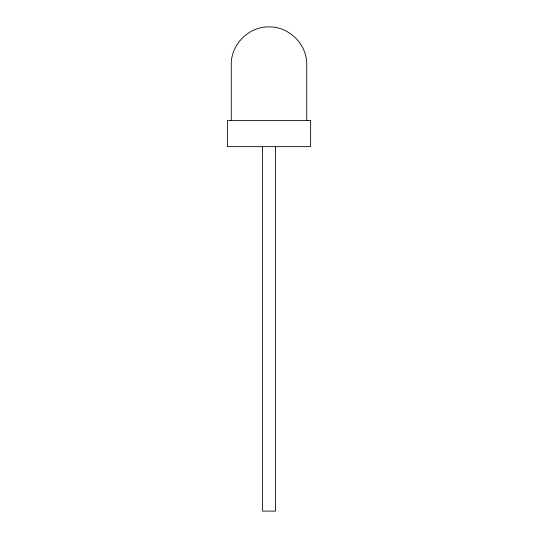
<?xml version="1.0" encoding="UTF-8"?>
<svg xmlns="http://www.w3.org/2000/svg" width="538" height="538" viewBox="0 0 538 538"><rect width="100%" height="100%" fill="white"/><g stroke="black" fill="none" stroke-linecap="round" stroke-linejoin="round"><path stroke-width="0.81" d="M306.747 120.613L306.747 64.647C307.171 44.472 289.175 26.476 269 26.9C248.825 26.476 230.829 44.472 231.253 64.647L231.253 120.613M275.51 146.645L275.51 511.1L262.49 511.1L262.49 146.645M310.621 120.613L227.379 120.613L227.379 146.645L310.621 146.645L310.621 120.613"/></g></svg>
